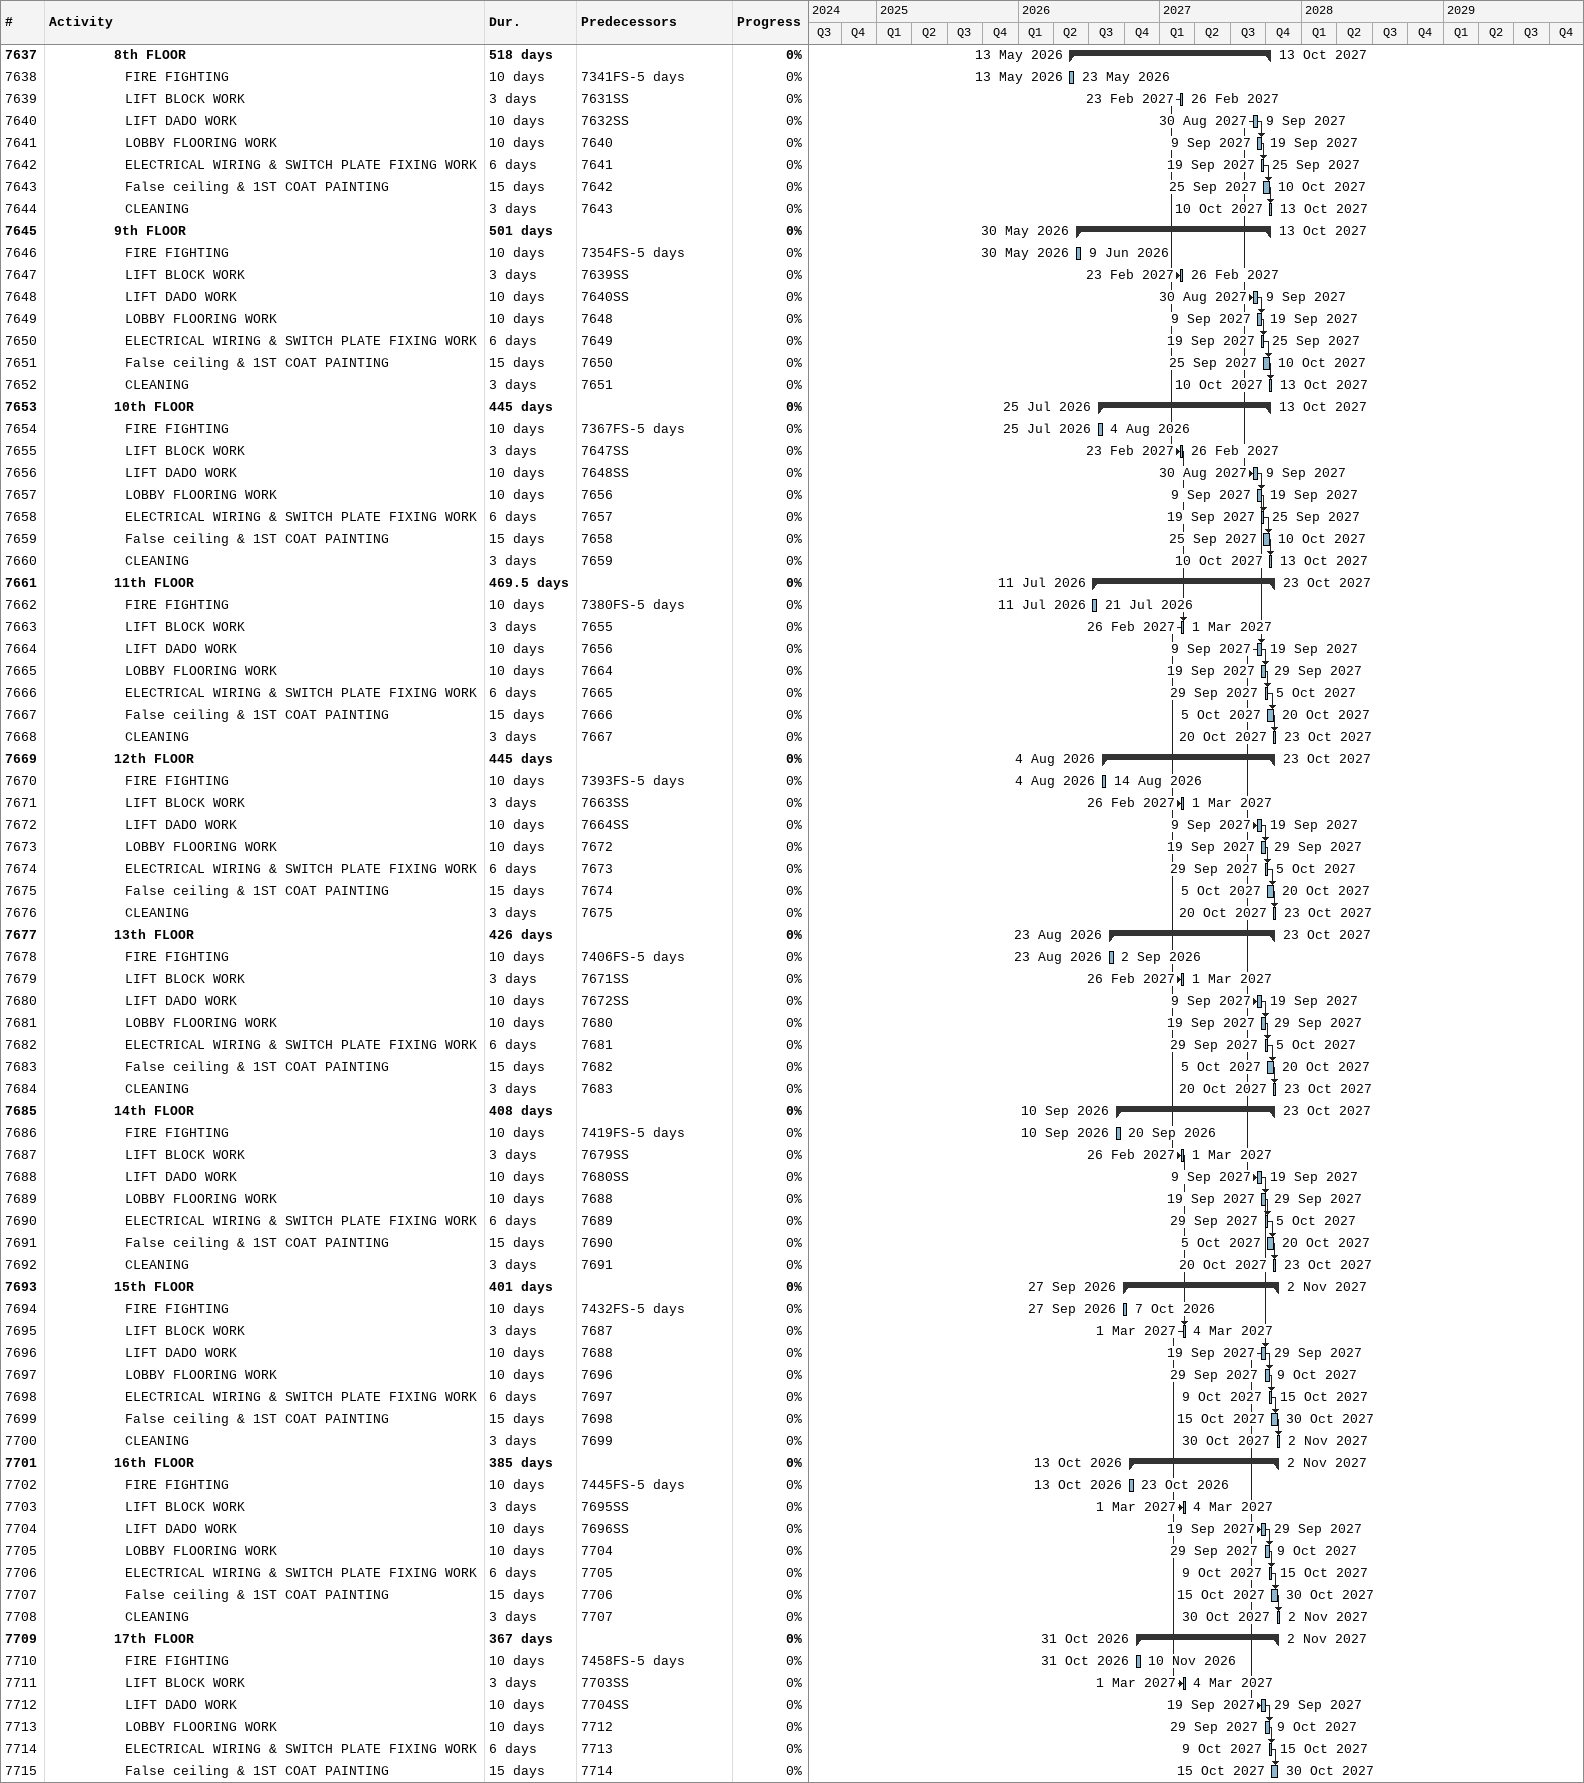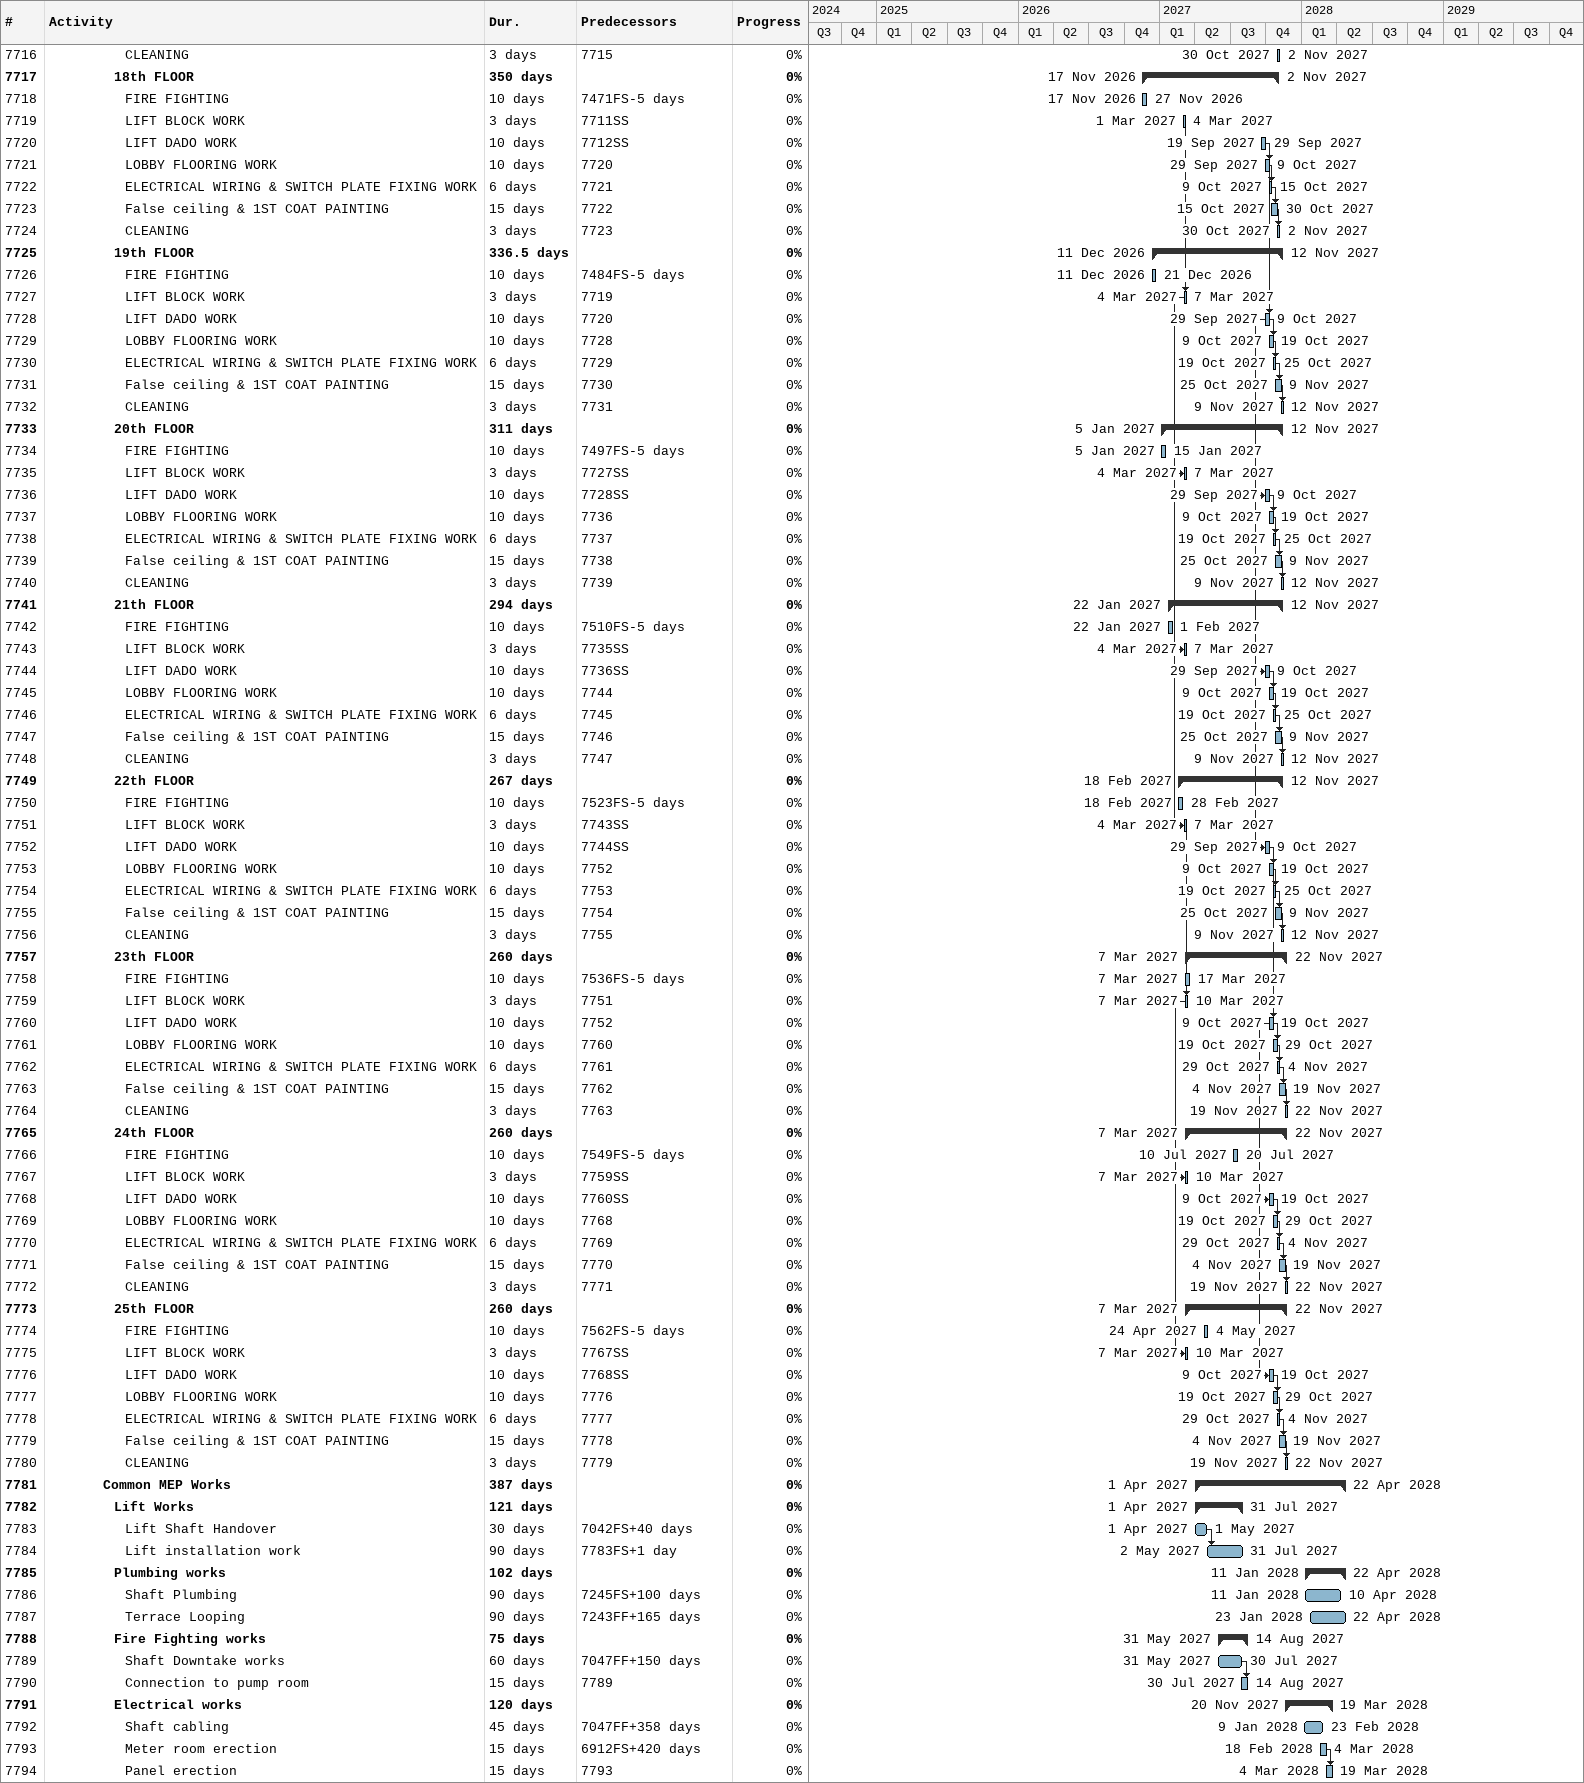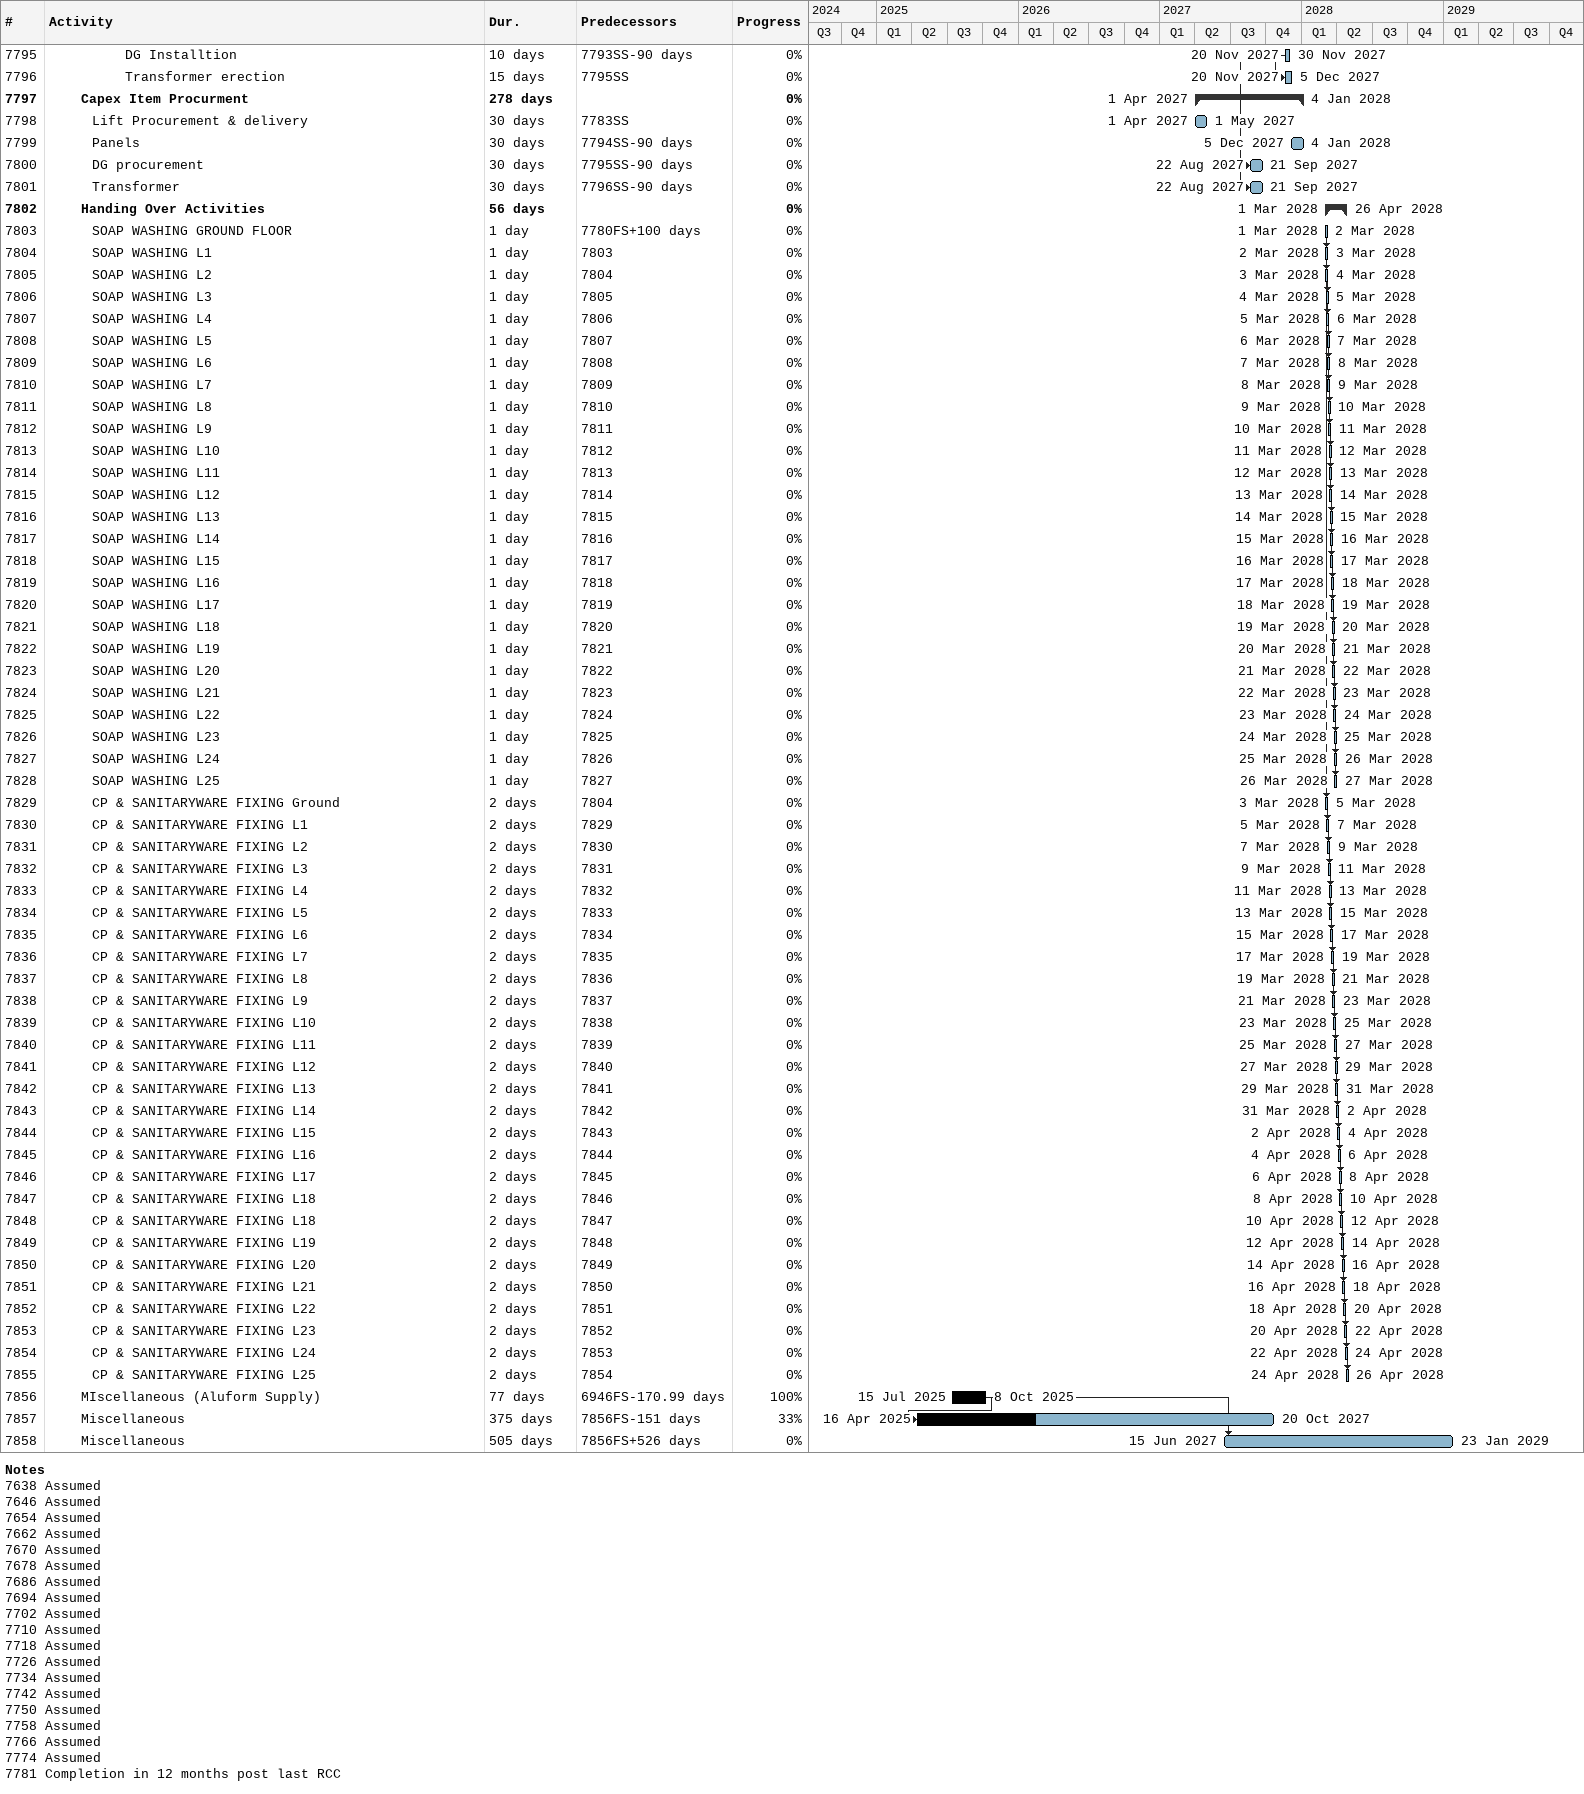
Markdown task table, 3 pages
| ID | Level | Task | Duration | Start | Finish | Predecessors | % complete |
|---|---|---|---|---|---|---|---|
| 7637 | 7 | **8th FLOOR** | 518d | 2026-05-13 | 2027-10-13 |  | 0 |
| 7638 | 8 | FIRE FIGHTING | 10d | 2026-05-13 | 2026-05-23 | 7341FS-5d | 0 |
| 7639 | 8 | LIFT BLOCK WORK | 3d | 2027-02-23 | 2027-02-26 | 7631SS | 0 |
| 7640 | 8 | LIFT DADO WORK | 10d | 2027-08-30 | 2027-09-09 | 7632SS | 0 |
| 7641 | 8 | LOBBY FLOORING WORK | 10d | 2027-09-09 | 2027-09-19 | 7640 | 0 |
| 7642 | 8 | ELECTRICAL WIRING & SWITCH PLATE FIXING WORK | 6d | 2027-09-19 | 2027-09-25 | 7641 | 0 |
| 7643 | 8 | False ceiling & 1ST COAT PAINTING | 15d | 2027-09-25 | 2027-10-10 | 7642 | 0 |
| 7644 | 8 | CLEANING | 3d | 2027-10-10 | 2027-10-13 | 7643 | 0 |
| 7645 | 7 | **9th FLOOR** | 501d | 2026-05-30 | 2027-10-13 |  | 0 |
| 7646 | 8 | FIRE FIGHTING | 10d | 2026-05-30 | 2026-06-09 | 7354FS-5d | 0 |
| 7647 | 8 | LIFT BLOCK WORK | 3d | 2027-02-23 | 2027-02-26 | 7639SS | 0 |
| 7648 | 8 | LIFT DADO WORK | 10d | 2027-08-30 | 2027-09-09 | 7640SS | 0 |
| 7649 | 8 | LOBBY FLOORING WORK | 10d | 2027-09-09 | 2027-09-19 | 7648 | 0 |
| 7650 | 8 | ELECTRICAL WIRING & SWITCH PLATE FIXING WORK | 6d | 2027-09-19 | 2027-09-25 | 7649 | 0 |
| 7651 | 8 | False ceiling & 1ST COAT PAINTING | 15d | 2027-09-25 | 2027-10-10 | 7650 | 0 |
| 7652 | 8 | CLEANING | 3d | 2027-10-10 | 2027-10-13 | 7651 | 0 |
| 7653 | 7 | **10th FLOOR** | 445d | 2026-07-25 | 2027-10-13 |  | 0 |
| 7654 | 8 | FIRE FIGHTING | 10d | 2026-07-25 | 2026-08-04 | 7367FS-5d | 0 |
| 7655 | 8 | LIFT BLOCK WORK | 3d | 2027-02-23 | 2027-02-26 | 7647SS | 0 |
| 7656 | 8 | LIFT DADO WORK | 10d | 2027-08-30 | 2027-09-09 | 7648SS | 0 |
| 7657 | 8 | LOBBY FLOORING WORK | 10d | 2027-09-09 | 2027-09-19 | 7656 | 0 |
| 7658 | 8 | ELECTRICAL WIRING & SWITCH PLATE FIXING WORK | 6d | 2027-09-19 | 2027-09-25 | 7657 | 0 |
| 7659 | 8 | False ceiling & 1ST COAT PAINTING | 15d | 2027-09-25 | 2027-10-10 | 7658 | 0 |
| 7660 | 8 | CLEANING | 3d | 2027-10-10 | 2027-10-13 | 7659 | 0 |
| 7661 | 7 | **11th FLOOR** | 469.5d | 2026-07-11 | 2027-10-23 |  | 0 |
| 7662 | 8 | FIRE FIGHTING | 10d | 2026-07-11 | 2026-07-21 | 7380FS-5d | 0 |
| 7663 | 8 | LIFT BLOCK WORK | 3d | 2027-02-26 | 2027-03-01 | 7655 | 0 |
| 7664 | 8 | LIFT DADO WORK | 10d | 2027-09-09 | 2027-09-19 | 7656 | 0 |
| 7665 | 8 | LOBBY FLOORING WORK | 10d | 2027-09-19 | 2027-09-29 | 7664 | 0 |
| 7666 | 8 | ELECTRICAL WIRING & SWITCH PLATE FIXING WORK | 6d | 2027-09-29 | 2027-10-05 | 7665 | 0 |
| 7667 | 8 | False ceiling & 1ST COAT PAINTING | 15d | 2027-10-05 | 2027-10-20 | 7666 | 0 |
| 7668 | 8 | CLEANING | 3d | 2027-10-20 | 2027-10-23 | 7667 | 0 |
| 7669 | 7 | **12th FLOOR** | 445d | 2026-08-04 | 2027-10-23 |  | 0 |
| 7670 | 8 | FIRE FIGHTING | 10d | 2026-08-04 | 2026-08-14 | 7393FS-5d | 0 |
| 7671 | 8 | LIFT BLOCK WORK | 3d | 2027-02-26 | 2027-03-01 | 7663SS | 0 |
| 7672 | 8 | LIFT DADO WORK | 10d | 2027-09-09 | 2027-09-19 | 7664SS | 0 |
| 7673 | 8 | LOBBY FLOORING WORK | 10d | 2027-09-19 | 2027-09-29 | 7672 | 0 |
| 7674 | 8 | ELECTRICAL WIRING & SWITCH PLATE FIXING WORK | 6d | 2027-09-29 | 2027-10-05 | 7673 | 0 |
| 7675 | 8 | False ceiling & 1ST COAT PAINTING | 15d | 2027-10-05 | 2027-10-20 | 7674 | 0 |
| 7676 | 8 | CLEANING | 3d | 2027-10-20 | 2027-10-23 | 7675 | 0 |
| 7677 | 7 | **13th FLOOR** | 426d | 2026-08-23 | 2027-10-23 |  | 0 |
| 7678 | 8 | FIRE FIGHTING | 10d | 2026-08-23 | 2026-09-02 | 7406FS-5d | 0 |
| 7679 | 8 | LIFT BLOCK WORK | 3d | 2027-02-26 | 2027-03-01 | 7671SS | 0 |
| 7680 | 8 | LIFT DADO WORK | 10d | 2027-09-09 | 2027-09-19 | 7672SS | 0 |
| 7681 | 8 | LOBBY FLOORING WORK | 10d | 2027-09-19 | 2027-09-29 | 7680 | 0 |
| 7682 | 8 | ELECTRICAL WIRING & SWITCH PLATE FIXING WORK | 6d | 2027-09-29 | 2027-10-05 | 7681 | 0 |
| 7683 | 8 | False ceiling & 1ST COAT PAINTING | 15d | 2027-10-05 | 2027-10-20 | 7682 | 0 |
| 7684 | 8 | CLEANING | 3d | 2027-10-20 | 2027-10-23 | 7683 | 0 |
| 7685 | 7 | **14th FLOOR** | 408d | 2026-09-10 | 2027-10-23 |  | 0 |
| 7686 | 8 | FIRE FIGHTING | 10d | 2026-09-10 | 2026-09-20 | 7419FS-5d | 0 |
| 7687 | 8 | LIFT BLOCK WORK | 3d | 2027-02-26 | 2027-03-01 | 7679SS | 0 |
| 7688 | 8 | LIFT DADO WORK | 10d | 2027-09-09 | 2027-09-19 | 7680SS | 0 |
| 7689 | 8 | LOBBY FLOORING WORK | 10d | 2027-09-19 | 2027-09-29 | 7688 | 0 |
| 7690 | 8 | ELECTRICAL WIRING & SWITCH PLATE FIXING WORK | 6d | 2027-09-29 | 2027-10-05 | 7689 | 0 |
| 7691 | 8 | False ceiling & 1ST COAT PAINTING | 15d | 2027-10-05 | 2027-10-20 | 7690 | 0 |
| 7692 | 8 | CLEANING | 3d | 2027-10-20 | 2027-10-23 | 7691 | 0 |
| 7693 | 7 | **15th FLOOR** | 401d | 2026-09-27 | 2027-11-02 |  | 0 |
| 7694 | 8 | FIRE FIGHTING | 10d | 2026-09-27 | 2026-10-07 | 7432FS-5d | 0 |
| 7695 | 8 | LIFT BLOCK WORK | 3d | 2027-03-01 | 2027-03-04 | 7687 | 0 |
| 7696 | 8 | LIFT DADO WORK | 10d | 2027-09-19 | 2027-09-29 | 7688 | 0 |
| 7697 | 8 | LOBBY FLOORING WORK | 10d | 2027-09-29 | 2027-10-09 | 7696 | 0 |
| 7698 | 8 | ELECTRICAL WIRING & SWITCH PLATE FIXING WORK | 6d | 2027-10-09 | 2027-10-15 | 7697 | 0 |
| 7699 | 8 | False ceiling & 1ST COAT PAINTING | 15d | 2027-10-15 | 2027-10-30 | 7698 | 0 |
| 7700 | 8 | CLEANING | 3d | 2027-10-30 | 2027-11-02 | 7699 | 0 |
| 7701 | 7 | **16th FLOOR** | 385d | 2026-10-13 | 2027-11-02 |  | 0 |
| 7702 | 8 | FIRE FIGHTING | 10d | 2026-10-13 | 2026-10-23 | 7445FS-5d | 0 |
| 7703 | 8 | LIFT BLOCK WORK | 3d | 2027-03-01 | 2027-03-04 | 7695SS | 0 |
| 7704 | 8 | LIFT DADO WORK | 10d | 2027-09-19 | 2027-09-29 | 7696SS | 0 |
| 7705 | 8 | LOBBY FLOORING WORK | 10d | 2027-09-29 | 2027-10-09 | 7704 | 0 |
| 7706 | 8 | ELECTRICAL WIRING & SWITCH PLATE FIXING WORK | 6d | 2027-10-09 | 2027-10-15 | 7705 | 0 |
| 7707 | 8 | False ceiling & 1ST COAT PAINTING | 15d | 2027-10-15 | 2027-10-30 | 7706 | 0 |
| 7708 | 8 | CLEANING | 3d | 2027-10-30 | 2027-11-02 | 7707 | 0 |
| 7709 | 7 | **17th FLOOR** | 367d | 2026-10-31 | 2027-11-02 |  | 0 |
| 7710 | 8 | FIRE FIGHTING | 10d | 2026-10-31 | 2026-11-10 | 7458FS-5d | 0 |
| 7711 | 8 | LIFT BLOCK WORK | 3d | 2027-03-01 | 2027-03-04 | 7703SS | 0 |
| 7712 | 8 | LIFT DADO WORK | 10d | 2027-09-19 | 2027-09-29 | 7704SS | 0 |
| 7713 | 8 | LOBBY FLOORING WORK | 10d | 2027-09-29 | 2027-10-09 | 7712 | 0 |
| 7714 | 8 | ELECTRICAL WIRING & SWITCH PLATE FIXING WORK | 6d | 2027-10-09 | 2027-10-15 | 7713 | 0 |
| 7715 | 8 | False ceiling & 1ST COAT PAINTING | 15d | 2027-10-15 | 2027-10-30 | 7714 | 0 |
| 7716 | 8 | CLEANING | 3d | 2027-10-30 | 2027-11-02 | 7715 | 0 |
| 7717 | 7 | **18th FLOOR** | 350d | 2026-11-17 | 2027-11-02 |  | 0 |
| 7718 | 8 | FIRE FIGHTING | 10d | 2026-11-17 | 2026-11-27 | 7471FS-5d | 0 |
| 7719 | 8 | LIFT BLOCK WORK | 3d | 2027-03-01 | 2027-03-04 | 7711SS | 0 |
| 7720 | 8 | LIFT DADO WORK | 10d | 2027-09-19 | 2027-09-29 | 7712SS | 0 |
| 7721 | 8 | LOBBY FLOORING WORK | 10d | 2027-09-29 | 2027-10-09 | 7720 | 0 |
| 7722 | 8 | ELECTRICAL WIRING & SWITCH PLATE FIXING WORK | 6d | 2027-10-09 | 2027-10-15 | 7721 | 0 |
| 7723 | 8 | False ceiling & 1ST COAT PAINTING | 15d | 2027-10-15 | 2027-10-30 | 7722 | 0 |
| 7724 | 8 | CLEANING | 3d | 2027-10-30 | 2027-11-02 | 7723 | 0 |
| 7725 | 7 | **19th FLOOR** | 336.5d | 2026-12-11 | 2027-11-12 |  | 0 |
| 7726 | 8 | FIRE FIGHTING | 10d | 2026-12-11 | 2026-12-21 | 7484FS-5d | 0 |
| 7727 | 8 | LIFT BLOCK WORK | 3d | 2027-03-04 | 2027-03-07 | 7719 | 0 |
| 7728 | 8 | LIFT DADO WORK | 10d | 2027-09-29 | 2027-10-09 | 7720 | 0 |
| 7729 | 8 | LOBBY FLOORING WORK | 10d | 2027-10-09 | 2027-10-19 | 7728 | 0 |
| 7730 | 8 | ELECTRICAL WIRING & SWITCH PLATE FIXING WORK | 6d | 2027-10-19 | 2027-10-25 | 7729 | 0 |
| 7731 | 8 | False ceiling & 1ST COAT PAINTING | 15d | 2027-10-25 | 2027-11-09 | 7730 | 0 |
| 7732 | 8 | CLEANING | 3d | 2027-11-09 | 2027-11-12 | 7731 | 0 |
| 7733 | 7 | **20th FLOOR** | 311d | 2027-01-05 | 2027-11-12 |  | 0 |
| 7734 | 8 | FIRE FIGHTING | 10d | 2027-01-05 | 2027-01-15 | 7497FS-5d | 0 |
| 7735 | 8 | LIFT BLOCK WORK | 3d | 2027-03-04 | 2027-03-07 | 7727SS | 0 |
| 7736 | 8 | LIFT DADO WORK | 10d | 2027-09-29 | 2027-10-09 | 7728SS | 0 |
| 7737 | 8 | LOBBY FLOORING WORK | 10d | 2027-10-09 | 2027-10-19 | 7736 | 0 |
| 7738 | 8 | ELECTRICAL WIRING & SWITCH PLATE FIXING WORK | 6d | 2027-10-19 | 2027-10-25 | 7737 | 0 |
| 7739 | 8 | False ceiling & 1ST COAT PAINTING | 15d | 2027-10-25 | 2027-11-09 | 7738 | 0 |
| 7740 | 8 | CLEANING | 3d | 2027-11-09 | 2027-11-12 | 7739 | 0 |
| 7741 | 7 | **21th FLOOR** | 294d | 2027-01-22 | 2027-11-12 |  | 0 |
| 7742 | 8 | FIRE FIGHTING | 10d | 2027-01-22 | 2027-02-01 | 7510FS-5d | 0 |
| 7743 | 8 | LIFT BLOCK WORK | 3d | 2027-03-04 | 2027-03-07 | 7735SS | 0 |
| 7744 | 8 | LIFT DADO WORK | 10d | 2027-09-29 | 2027-10-09 | 7736SS | 0 |
| 7745 | 8 | LOBBY FLOORING WORK | 10d | 2027-10-09 | 2027-10-19 | 7744 | 0 |
| 7746 | 8 | ELECTRICAL WIRING & SWITCH PLATE FIXING WORK | 6d | 2027-10-19 | 2027-10-25 | 7745 | 0 |
| 7747 | 8 | False ceiling & 1ST COAT PAINTING | 15d | 2027-10-25 | 2027-11-09 | 7746 | 0 |
| 7748 | 8 | CLEANING | 3d | 2027-11-09 | 2027-11-12 | 7747 | 0 |
| 7749 | 7 | **22th FLOOR** | 267d | 2027-02-18 | 2027-11-12 |  | 0 |
| 7750 | 8 | FIRE FIGHTING | 10d | 2027-02-18 | 2027-02-28 | 7523FS-5d | 0 |
| 7751 | 8 | LIFT BLOCK WORK | 3d | 2027-03-04 | 2027-03-07 | 7743SS | 0 |
| 7752 | 8 | LIFT DADO WORK | 10d | 2027-09-29 | 2027-10-09 | 7744SS | 0 |
| 7753 | 8 | LOBBY FLOORING WORK | 10d | 2027-10-09 | 2027-10-19 | 7752 | 0 |
| 7754 | 8 | ELECTRICAL WIRING & SWITCH PLATE FIXING WORK | 6d | 2027-10-19 | 2027-10-25 | 7753 | 0 |
| 7755 | 8 | False ceiling & 1ST COAT PAINTING | 15d | 2027-10-25 | 2027-11-09 | 7754 | 0 |
| 7756 | 8 | CLEANING | 3d | 2027-11-09 | 2027-11-12 | 7755 | 0 |
| 7757 | 7 | **23th FLOOR** | 260d | 2027-03-07 | 2027-11-22 |  | 0 |
| 7758 | 8 | FIRE FIGHTING | 10d | 2027-03-07 | 2027-03-17 | 7536FS-5d | 0 |
| 7759 | 8 | LIFT BLOCK WORK | 3d | 2027-03-07 | 2027-03-10 | 7751 | 0 |
| 7760 | 8 | LIFT DADO WORK | 10d | 2027-10-09 | 2027-10-19 | 7752 | 0 |
| 7761 | 8 | LOBBY FLOORING WORK | 10d | 2027-10-19 | 2027-10-29 | 7760 | 0 |
| 7762 | 8 | ELECTRICAL WIRING & SWITCH PLATE FIXING WORK | 6d | 2027-10-29 | 2027-11-04 | 7761 | 0 |
| 7763 | 8 | False ceiling & 1ST COAT PAINTING | 15d | 2027-11-04 | 2027-11-19 | 7762 | 0 |
| 7764 | 8 | CLEANING | 3d | 2027-11-19 | 2027-11-22 | 7763 | 0 |
| 7765 | 7 | **24th FLOOR** | 260d | 2027-03-07 | 2027-11-22 |  | 0 |
| 7766 | 8 | FIRE FIGHTING | 10d | 2027-07-10 | 2027-07-20 | 7549FS-5d | 0 |
| 7767 | 8 | LIFT BLOCK WORK | 3d | 2027-03-07 | 2027-03-10 | 7759SS | 0 |
| 7768 | 8 | LIFT DADO WORK | 10d | 2027-10-09 | 2027-10-19 | 7760SS | 0 |
| 7769 | 8 | LOBBY FLOORING WORK | 10d | 2027-10-19 | 2027-10-29 | 7768 | 0 |
| 7770 | 8 | ELECTRICAL WIRING & SWITCH PLATE FIXING WORK | 6d | 2027-10-29 | 2027-11-04 | 7769 | 0 |
| 7771 | 8 | False ceiling & 1ST COAT PAINTING | 15d | 2027-11-04 | 2027-11-19 | 7770 | 0 |
| 7772 | 8 | CLEANING | 3d | 2027-11-19 | 2027-11-22 | 7771 | 0 |
| 7773 | 7 | **25th FLOOR** | 260d | 2027-03-07 | 2027-11-22 |  | 0 |
| 7774 | 8 | FIRE FIGHTING | 10d | 2027-04-24 | 2027-05-04 | 7562FS-5d | 0 |
| 7775 | 8 | LIFT BLOCK WORK | 3d | 2027-03-07 | 2027-03-10 | 7767SS | 0 |
| 7776 | 8 | LIFT DADO WORK | 10d | 2027-10-09 | 2027-10-19 | 7768SS | 0 |
| 7777 | 8 | LOBBY FLOORING WORK | 10d | 2027-10-19 | 2027-10-29 | 7776 | 0 |
| 7778 | 8 | ELECTRICAL WIRING & SWITCH PLATE FIXING WORK | 6d | 2027-10-29 | 2027-11-04 | 7777 | 0 |
| 7779 | 8 | False ceiling & 1ST COAT PAINTING | 15d | 2027-11-04 | 2027-11-19 | 7778 | 0 |
| 7780 | 8 | CLEANING | 3d | 2027-11-19 | 2027-11-22 | 7779 | 0 |
| 7781 | 6 | **Common MEP Works** | 387d | 2027-04-01 | 2028-04-22 |  | 0 |
| 7782 | 7 | **Lift Works** | 121d | 2027-04-01 | 2027-07-31 |  | 0 |
| 7783 | 8 | Lift Shaft Handover | 30d | 2027-04-01 | 2027-05-01 | 7042FS+40d | 0 |
| 7784 | 8 | Lift installation work | 90d | 2027-05-02 | 2027-07-31 | 7783FS+1d | 0 |
| 7785 | 7 | **Plumbing works** | 102d | 2028-01-11 | 2028-04-22 |  | 0 |
| 7786 | 8 | Shaft Plumbing | 90d | 2028-01-11 | 2028-04-10 | 7245FS+100d | 0 |
| 7787 | 8 | Terrace Looping | 90d | 2028-01-23 | 2028-04-22 | 7243FF+165d | 0 |
| 7788 | 7 | **Fire Fighting works** | 75d | 2027-05-31 | 2027-08-14 |  | 0 |
| 7789 | 8 | Shaft Downtake works | 60d | 2027-05-31 | 2027-07-30 | 7047FF+150d | 0 |
| 7790 | 8 | Connection to pump room | 15d | 2027-07-30 | 2027-08-14 | 7789 | 0 |
| 7791 | 7 | **Electrical works** | 120d | 2027-11-20 | 2028-03-19 |  | 0 |
| 7792 | 8 | Shaft cabling | 45d | 2028-01-09 | 2028-02-23 | 7047FF+358d | 0 |
| 7793 | 8 | Meter room erection | 15d | 2028-02-18 | 2028-03-04 | 6912FS+420d | 0 |
| 7794 | 8 | Panel erection | 15d | 2028-03-04 | 2028-03-19 | 7793 | 0 |
| 7795 | 8 | DG Installtion | 10d | 2027-11-20 | 2027-11-30 | 7793SS-90d | 0 |
| 7796 | 8 | Transformer erection | 15d | 2027-11-20 | 2027-12-05 | 7795SS | 0 |
| 7797 | 4 | **Capex Item Procurment** | 278d | 2027-04-01 | 2028-01-04 |  | 0 |
| 7798 | 5 | Lift Procurement & delivery | 30d | 2027-04-01 | 2027-05-01 | 7783SS | 0 |
| 7799 | 5 | Panels | 30d | 2027-12-05 | 2028-01-04 | 7794SS-90d | 0 |
| 7800 | 5 | DG procurement | 30d | 2027-08-22 | 2027-09-21 | 7795SS-90d | 0 |
| 7801 | 5 | Transformer | 30d | 2027-08-22 | 2027-09-21 | 7796SS-90d | 0 |
| 7802 | 4 | **Handing Over Activities** | 56d | 2028-03-01 | 2028-04-26 |  | 0 |
| 7803 | 5 | SOAP WASHING GROUND FLOOR | 1d | 2028-03-01 | 2028-03-02 | 7780FS+100d | 0 |
| 7804 | 5 | SOAP WASHING L1 | 1d | 2028-03-02 | 2028-03-03 | 7803 | 0 |
| 7805 | 5 | SOAP WASHING L2 | 1d | 2028-03-03 | 2028-03-04 | 7804 | 0 |
| 7806 | 5 | SOAP WASHING L3 | 1d | 2028-03-04 | 2028-03-05 | 7805 | 0 |
| 7807 | 5 | SOAP WASHING L4 | 1d | 2028-03-05 | 2028-03-06 | 7806 | 0 |
| 7808 | 5 | SOAP WASHING L5 | 1d | 2028-03-06 | 2028-03-07 | 7807 | 0 |
| 7809 | 5 | SOAP WASHING L6 | 1d | 2028-03-07 | 2028-03-08 | 7808 | 0 |
| 7810 | 5 | SOAP WASHING L7 | 1d | 2028-03-08 | 2028-03-09 | 7809 | 0 |
| 7811 | 5 | SOAP WASHING L8 | 1d | 2028-03-09 | 2028-03-10 | 7810 | 0 |
| 7812 | 5 | SOAP WASHING L9 | 1d | 2028-03-10 | 2028-03-11 | 7811 | 0 |
| 7813 | 5 | SOAP WASHING L10 | 1d | 2028-03-11 | 2028-03-12 | 7812 | 0 |
| 7814 | 5 | SOAP WASHING L11 | 1d | 2028-03-12 | 2028-03-13 | 7813 | 0 |
| 7815 | 5 | SOAP WASHING L12 | 1d | 2028-03-13 | 2028-03-14 | 7814 | 0 |
| 7816 | 5 | SOAP WASHING L13 | 1d | 2028-03-14 | 2028-03-15 | 7815 | 0 |
| 7817 | 5 | SOAP WASHING L14 | 1d | 2028-03-15 | 2028-03-16 | 7816 | 0 |
| 7818 | 5 | SOAP WASHING L15 | 1d | 2028-03-16 | 2028-03-17 | 7817 | 0 |
| 7819 | 5 | SOAP WASHING L16 | 1d | 2028-03-17 | 2028-03-18 | 7818 | 0 |
| 7820 | 5 | SOAP WASHING L17 | 1d | 2028-03-18 | 2028-03-19 | 7819 | 0 |
| 7821 | 5 | SOAP WASHING L18 | 1d | 2028-03-19 | 2028-03-20 | 7820 | 0 |
| 7822 | 5 | SOAP WASHING L19 | 1d | 2028-03-20 | 2028-03-21 | 7821 | 0 |
| 7823 | 5 | SOAP WASHING L20 | 1d | 2028-03-21 | 2028-03-22 | 7822 | 0 |
| 7824 | 5 | SOAP WASHING L21 | 1d | 2028-03-22 | 2028-03-23 | 7823 | 0 |
| 7825 | 5 | SOAP WASHING L22 | 1d | 2028-03-23 | 2028-03-24 | 7824 | 0 |
| 7826 | 5 | SOAP WASHING L23 | 1d | 2028-03-24 | 2028-03-25 | 7825 | 0 |
| 7827 | 5 | SOAP WASHING L24 | 1d | 2028-03-25 | 2028-03-26 | 7826 | 0 |
| 7828 | 5 | SOAP WASHING L25 | 1d | 2028-03-26 | 2028-03-27 | 7827 | 0 |
| 7829 | 5 | CP & SANITARYWARE FIXING Ground | 2d | 2028-03-03 | 2028-03-05 | 7804 | 0 |
| 7830 | 5 | CP & SANITARYWARE FIXING L1 | 2d | 2028-03-05 | 2028-03-07 | 7829 | 0 |
| 7831 | 5 | CP & SANITARYWARE FIXING L2 | 2d | 2028-03-07 | 2028-03-09 | 7830 | 0 |
| 7832 | 5 | CP & SANITARYWARE FIXING L3 | 2d | 2028-03-09 | 2028-03-11 | 7831 | 0 |
| 7833 | 5 | CP & SANITARYWARE FIXING L4 | 2d | 2028-03-11 | 2028-03-13 | 7832 | 0 |
| 7834 | 5 | CP & SANITARYWARE FIXING L5 | 2d | 2028-03-13 | 2028-03-15 | 7833 | 0 |
| 7835 | 5 | CP & SANITARYWARE FIXING L6 | 2d | 2028-03-15 | 2028-03-17 | 7834 | 0 |
| 7836 | 5 | CP & SANITARYWARE FIXING L7 | 2d | 2028-03-17 | 2028-03-19 | 7835 | 0 |
| 7837 | 5 | CP & SANITARYWARE FIXING L8 | 2d | 2028-03-19 | 2028-03-21 | 7836 | 0 |
| 7838 | 5 | CP & SANITARYWARE FIXING L9 | 2d | 2028-03-21 | 2028-03-23 | 7837 | 0 |
| 7839 | 5 | CP & SANITARYWARE FIXING L10 | 2d | 2028-03-23 | 2028-03-25 | 7838 | 0 |
| 7840 | 5 | CP & SANITARYWARE FIXING L11 | 2d | 2028-03-25 | 2028-03-27 | 7839 | 0 |
| 7841 | 5 | CP & SANITARYWARE FIXING L12 | 2d | 2028-03-27 | 2028-03-29 | 7840 | 0 |
| 7842 | 5 | CP & SANITARYWARE FIXING L13 | 2d | 2028-03-29 | 2028-03-31 | 7841 | 0 |
| 7843 | 5 | CP & SANITARYWARE FIXING L14 | 2d | 2028-03-31 | 2028-04-02 | 7842 | 0 |
| 7844 | 5 | CP & SANITARYWARE FIXING L15 | 2d | 2028-04-02 | 2028-04-04 | 7843 | 0 |
| 7845 | 5 | CP & SANITARYWARE FIXING L16 | 2d | 2028-04-04 | 2028-04-06 | 7844 | 0 |
| 7846 | 5 | CP & SANITARYWARE FIXING L17 | 2d | 2028-04-06 | 2028-04-08 | 7845 | 0 |
| 7847 | 5 | CP & SANITARYWARE FIXING L18 | 2d | 2028-04-08 | 2028-04-10 | 7846 | 0 |
| 7848 | 5 | CP & SANITARYWARE FIXING L18 | 2d | 2028-04-10 | 2028-04-12 | 7847 | 0 |
| 7849 | 5 | CP & SANITARYWARE FIXING L19 | 2d | 2028-04-12 | 2028-04-14 | 7848 | 0 |
| 7850 | 5 | CP & SANITARYWARE FIXING L20 | 2d | 2028-04-14 | 2028-04-16 | 7849 | 0 |
| 7851 | 5 | CP & SANITARYWARE FIXING L21 | 2d | 2028-04-16 | 2028-04-18 | 7850 | 0 |
| 7852 | 5 | CP & SANITARYWARE FIXING L22 | 2d | 2028-04-18 | 2028-04-20 | 7851 | 0 |
| 7853 | 5 | CP & SANITARYWARE FIXING L23 | 2d | 2028-04-20 | 2028-04-22 | 7852 | 0 |
| 7854 | 5 | CP & SANITARYWARE FIXING L24 | 2d | 2028-04-22 | 2028-04-24 | 7853 | 0 |
| 7855 | 5 | CP & SANITARYWARE FIXING L25 | 2d | 2028-04-24 | 2028-04-26 | 7854 | 0 |
| 7856 | 4 | MIscellaneous (Aluform Supply) | 77d | 2025-07-15 | 2025-10-08 | 6946FS-170.99d | 100 |
| 7857 | 4 | Miscellaneous | 375d | 2025-04-16 | 2027-10-20 | 7856FS-151d | 33 |
| 7858 | 4 | Miscellaneous | 505d | 2027-06-15 | 2029-01-23 | 7856FS+526d | 0 |

Notes
- 7638: Assumed
- 7646: Assumed
- 7654: Assumed
- 7662: Assumed
- 7670: Assumed
- 7678: Assumed
- 7686: Assumed
- 7694: Assumed
- 7702: Assumed
- 7710: Assumed
- 7718: Assumed
- 7726: Assumed
- 7734: Assumed
- 7742: Assumed
- 7750: Assumed
- 7758: Assumed
- 7766: Assumed
- 7774: Assumed
- 7781: Completion in 12 months post last RCC
